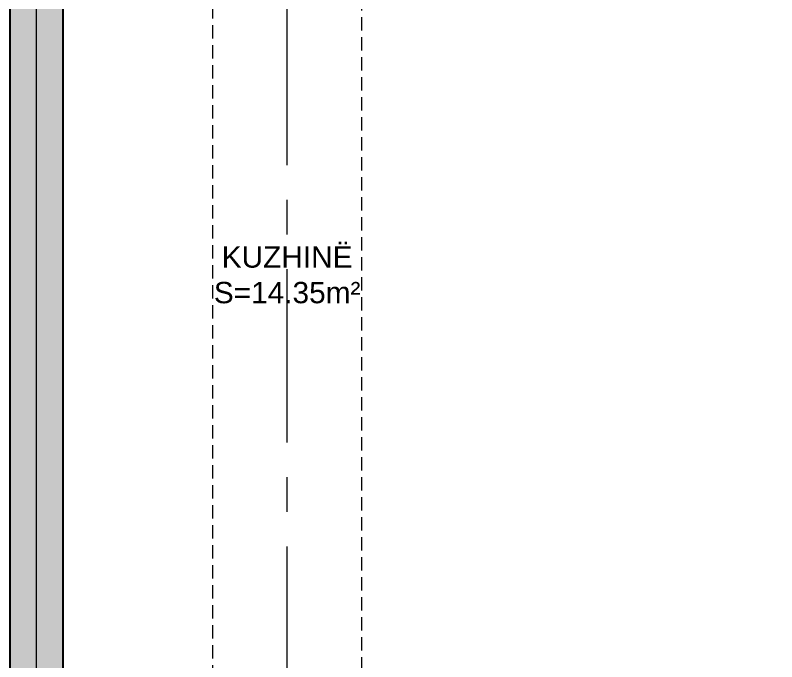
# Model space of a CAD drawing. Header units: centimetres. Extents: x 92587 to 105438, y -55119 to -48334.
# Drawn here: x 95851.7 to 96208.6, y -52515.1 to -52212.1 of the extents above; entities that cross this region are included whole.
import ezdxf

# ---------------------------------------------------------------- set-up
doc = ezdxf.new("R2010")
doc.units = ezdxf.units.CM
doc.header["$LTSCALE"] = 50
doc.header["$MEASUREMENT"] = 0
for name, pattern in [('AXES', [2, 1.25, -0.25, 0.25, -0.25]), ('CACHE', [0.375, 0.25, -0.125]), ('CONTINU', [0])]:
    doc.linetypes.add(name, pattern=pattern)
for name, color, linetype in [('AXES', 10, 'AXES'), ('BETON COUPE', 3, 'CONTINU'), ('BETON TRAME', 252, 'Continuous')]:
    doc.layers.add(name, color=color, linetype=linetype)
for name, color, linetype, lineweight in [('BETON SUP TRAME', 4, 'CACHE', 5), ('CONSOLE ISOL.', 214, 'Continuous', 15), ('MACONNERIE COUPE', 7, 'Continuous', 30)]:
    doc.layers.add(name, color=color, linetype=linetype, lineweight=lineweight)
doc.layers.add('DEMOL', color=7, linetype='Continuous', lineweight=60, true_color=0xa87e00)
doc.styles.add('RS_TEXT_1.50', font='arial.ttf', dxfattribs={"height": 12.5})

# ---------------------------------------------------------------- blocks, each defined once
blk = doc.blocks.new('A$C1cd8c289')
at = {"layer": 'AXES', "lineweight": 5, "ltscale": 1.3}
blk.add_line((1270, -4150), (1270, -1058.41), dxfattribs=at)

msp = doc.modelspace()

# ---------------------------------------------------------------- hatches: boundary and pattern name
at = {"layer": 'BETON TRAME', "transparency": 33554559}
h = msp.add_hatch(color=256, dxfattribs=at)
h.dxf.hatch_style = 1
h.paths.add_polyline_path([(95944.11, -52797.36), (95979.11, -52797.36), (95979.11, -53447.36), (95944.11, -53447.36), (95944.11, -53272.36), (95484.11, -53272.36), (95484.11, -53447.36), (95449.11, -53447.36), (95449.11, -52797.36), (95484.11, -52797.36), (95484.11, -53232.36), (95694.11, -53232.36), (95694.11, -52902.36), (95734.11, -52902.36), (95734.11, -53232.36), (95944.11, -53232.36)])
h.paths.add_polyline_path([(96814.11, -54122.36), (96814.11, -54072.36), (96679.11, -54072.36), (96679.11, -54122.36)])
h.paths.add_polyline_path([(96079.11, -54122.36), (96079.11, -54072.36), (95944.11, -54072.36), (95944.11, -54122.36)])
h.paths.add_polyline_path([(95484.11, -54122.36), (95484.11, -54072.36), (95349.11, -54072.36), (95349.11, -54122.36)])
h.paths.add_polyline_path([(94749.11, -54122.36), (94749.11, -54072.36), (94614.11, -54072.36), (94614.11, -54122.36)])
h.paths.add_polyline_path([(94749.11, -53447.36), (94749.11, -53397.36), (94614.11, -53397.36), (94614.11, -53447.36)])
h.paths.add_polyline_path([(96814.11, -53447.36), (96814.11, -53397.36), (96679.11, -53397.36), (96679.11, -53447.36)])
h.paths.add_polyline_path([(96814.11, -52847.36), (96814.11, -52797.36), (96679.11, -52797.36), (96679.11, -52847.36)])
h.paths.add_polyline_path([(94749.11, -52847.36), (94749.11, -52797.36), (94614.11, -52797.36), (94614.11, -52847.36)])
h.paths.add_polyline_path([(94749.11, -52107.36), (94749.11, -52057.36), (94614.11, -52057.36), (94614.11, -52107.36)])
h.paths.add_polyline_path([(96679.11, -52057.36), (96679.11, -52107.36), (96814.11, -52107.36), (96814.11, -52057.36)])
h.paths.add_polyline_path([(95984.11, -52107.36), (95984.11, -52057.36), (95874.11, -52057.36), (95874.11, -52107.36)])
h.paths.add_polyline_path([(95554.11, -52107.36), (95554.11, -52057.36), (95444.11, -52057.36), (95444.11, -52107.36)])
h.paths.add_polyline_path([(95579.11, -52057.36), (95554.11, -52057.36), (95554.11, -52562.36), (95579.11, -52562.36)])
h.paths.add_polyline_path([(95874.11, -52057.36), (95849.11, -52057.36), (95849.11, -52562.36), (95874.11, -52562.36)])

# ---------------------------------------------------------------- linework, layer by layer
at = {"layer": 'BETON COUPE'}
msp.add_lwpolyline([(95874.11, -52057.36), (95849.11, -52057.36), (95849.11, -52562.36), (95874.11, -52562.36)], close=True, dxfattribs=at)
at = {"layer": 'BETON SUP TRAME', "lineweight": 5, "ltscale": 0.5}
msp.add_lwpolyline([(95944.11, -54122.36), (96014.11, -54122.36), (96014.11, -52057.36), (95944.11, -52057.36)], close=True, dxfattribs=at)
at = {"layer": 'CONSOLE ISOL.'}
for points in [[(95449.11, -53272.36), (95979.11, -53272.36), (95979.11, -52902.36), (96109.11, -52902.36), (96109.11, -52632.36), (95944.11, -52632.36), (95944.11, -52552.36), (95874.11, -52552.36), (95874.11, -52057.36), (95554.11, -52057.36), (95554.11, -52552.36), (95484.11, -52552.36), (95484.11, -52632.36), (95319.11, -52632.36), (95319.11, -52902.36), (95449.11, -52902.36)], [(96119.11, -52902.36), (96109.11, -52902.36), (96109.11, -52632.36), (95944.11, -52632.36), (95944.11, -52552.36), (95861.61, -52552.36), (95861.61, -52057.36), (96814.11, -52057.36), (96814.11, -52122.36), (96914.11, -52122.36), (96914.11, -52462.36), (96814.11, -52462.36), (96814.11, -53122.36), (96119.11, -53122.36)]]:
    msp.add_lwpolyline(points, close=True, dxfattribs=at)

# ---------------------------------------------------------------- block references
at = {"layer": 'MACONNERIE COUPE', "lineweight": 5, "ltscale": 0.5}
msp.add_blockref('A$C1cd8c289', (94709.11, -50862.36), dxfattribs=at)

# ---------------------------------------------------------------- texts
at = {"layer": 'DEMOL', "lineweight": -2, "insert": (95979.11, -52333.83), "char_height": 10, "width": 93.9293, "attachment_point": 5, "style": 'RS_TEXT_1.50'}
msp.add_mtext('KUZHINË\\PS=14.35m²', dxfattribs=at)

doc.saveas('drawing.dxf')
